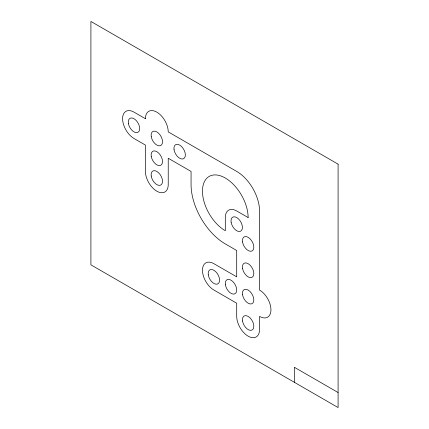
<?xml version="1.0" encoding="UTF-8"?>
<svg xmlns="http://www.w3.org/2000/svg" width="429" height="429" viewBox="0 0 429 429"><rect width="100%" height="100%" fill="white"/><g stroke="black" fill="none" stroke-linecap="round" stroke-linejoin="round"><path stroke-width="0.64" d="M338.09 392.519L294.348 367.267L294.348 382.298M338.09 164.157L90.91 21.45L90.91 264.843L338.09 407.55L338.09 164.157M145.41 118.715L133.993 112.125A16.141 9.32 60 0 0 122.581 118.715A16.141 9.32 60 0 0 133.993 138.481L145.41 145.072L145.41 171.428A16.141 9.32 60 0 0 156.821 191.195A16.141 9.32 60 0 0 168.232 184.609L168.232 158.247L191.061 171.428L191.061 184.604A48.423 27.955 60 0 0 225.3 243.913L236.711 250.498L236.711 276.861L213.883 263.679A16.141 9.32 60 0 0 202.472 270.27A16.141 9.32 60 0 0 213.883 290.036L236.711 303.217L236.711 316.393A16.141 9.32 60 0 0 248.123 336.164A16.141 9.32 60 0 0 259.54 329.574L259.54 316.393A16.141 9.32 60 0 0 270.951 309.802A16.141 9.32 60 0 0 259.54 290.036L259.54 210.966A32.282 18.64 60 0 0 236.711 171.428L168.232 131.891A16.141 9.32 60 0 0 156.821 112.125A16.141 9.32 60 0 0 145.41 118.715M248.123 217.551L236.711 210.966A16.141 9.32 60 0 0 225.3 217.551L225.3 230.732A32.282 18.64 60 0 1 202.472 191.195A32.282 18.64 60 0 1 225.3 178.019A32.282 18.64 60 0 1 248.123 217.551M128.389 123.316A8.071 4.66 60 0 0 137.73 132.438A8.071 4.66 60 0 0 135.859 120.152A8.071 4.66 60 0 0 128.389 123.316M151.217 136.492A8.071 4.66 60 0 0 160.559 145.619A8.071 4.66 60 0 0 158.687 133.333A8.071 4.66 60 0 0 151.217 136.492M174.045 149.673A8.071 4.66 60 0 0 183.381 158.8A8.071 4.66 60 0 0 181.515 146.509A8.071 4.66 60 0 0 174.045 149.673M151.217 156.263A8.071 4.66 60 0 0 160.559 165.385A8.071 4.66 60 0 0 158.687 153.099A8.071 4.66 60 0 0 151.217 156.263M151.217 176.029A8.071 4.66 60 0 0 160.559 185.156A8.071 4.66 60 0 0 158.687 172.866A8.071 4.66 60 0 0 151.217 176.029M242.524 320.994A8.071 4.66 60 0 0 251.861 330.121A8.071 4.66 60 0 0 249.989 317.835A8.071 4.66 60 0 0 242.524 320.994M208.285 274.871A8.071 4.66 60 0 0 217.621 283.998A8.071 4.66 60 0 0 215.755 271.707A8.071 4.66 60 0 0 208.285 274.871M225.402 284.754A8.071 4.66 60 0 0 234.743 293.881A8.071 4.66 60 0 0 232.872 281.59A8.071 4.66 60 0 0 225.402 284.754M242.524 294.637A8.071 4.66 60 0 0 251.861 303.764A8.071 4.66 60 0 0 249.989 291.479A8.071 4.66 60 0 0 242.524 294.637M242.524 268.281A8.071 4.66 60 0 0 251.861 277.407A8.071 4.66 60 0 0 249.989 265.117A8.071 4.66 60 0 0 242.524 268.281M242.524 241.924A8.071 4.66 60 0 0 251.861 251.051A8.071 4.66 60 0 0 249.989 238.76A8.071 4.66 60 0 0 242.524 241.924M231.108 222.152A8.071 4.66 60 0 0 240.449 231.279A8.071 4.66 60 0 0 238.578 218.994A8.071 4.66 60 0 0 231.108 222.152"/></g></svg>
